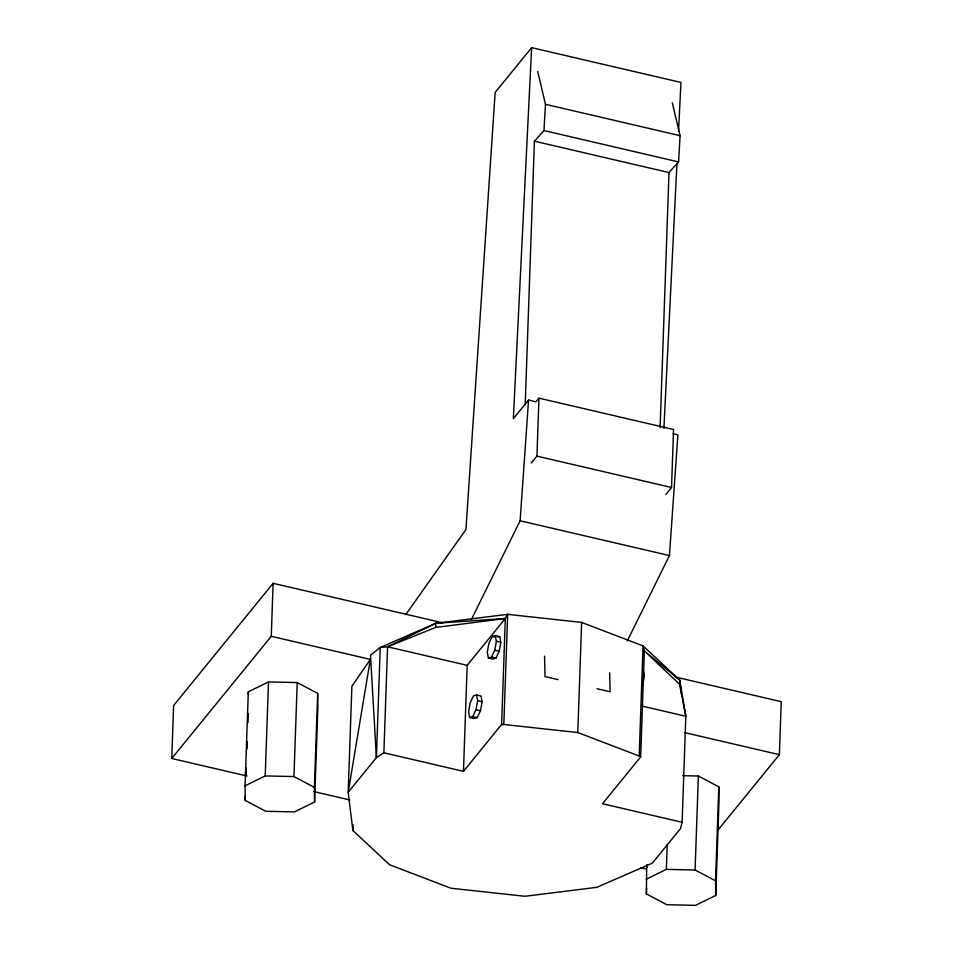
<?xml version="1.0" encoding="UTF-8"?>
<svg xmlns="http://www.w3.org/2000/svg" width="953" height="953" viewBox="0 0 953 953"><rect width="100%" height="100%" fill="white"/><g stroke="black" fill="none" stroke-linecap="round" stroke-linejoin="round"><path stroke-width="1.43" d="M247.03 776.016L171.754 758.481L173.613 705.482L273.118 583.307L442.49 622.762M245.04 785.82L248.328 691.818L268.496 681.931L297.217 682.574L317.671 693.379L317.861 708.019L314.573 802.009L294.406 811.908L265.684 811.265L245.231 800.449L245.04 785.82L265.22 775.921L293.941 776.564L314.383 787.369L314.573 802.009M245.231 800.449L245.386 796.053M246.112 775.492L246.362 768.142M247.03 749.046L247.292 741.708M247.959 722.612L248.256 713.809M265.22 775.921L268.496 681.931M171.754 758.481L271.271 636.306L273.118 583.307M293.941 776.564L297.217 682.574M314.383 787.369L317.671 693.379M352.884 830.504L348.19 792.277L376.399 757.635L370.503 655.247L380.247 647.492L435.795 623.298L507.663 614.34L581.628 622.404L643.037 645.884L679.727 680.12L685.826 716.275L682.122 822.272L680.585 828.491L652.364 863.132L596.816 887.326L524.948 896.285L450.983 888.232L389.574 864.752L352.884 830.504L353.086 824.619M383.868 752.799L463.468 771.334L501.612 724.506L505.316 618.509L435.652 627.443L387.573 646.789L380.247 647.492L376.399 757.635L383.868 752.799L387.573 646.789L435.795 623.298L505.316 618.509L507.663 614.34L503.827 724.483L577.792 732.547L639.201 756.015L640.678 756.896L602.534 803.724L682.122 822.272M435.652 627.443L435.795 623.298M463.468 771.334L467.173 665.337L505.316 618.509M525.186 405.12L534.407 141.175L543.984 130.561L545.473 104.318L537.73 71.57M531.309 463.027L536.932 456.13L538.957 398.151L673.557 429.517L671.531 487.483L665.921 494.381M577.792 732.547L581.628 622.404M639.201 756.015L643.037 645.884L644.371 650.899L640.678 756.896M660.107 427.587L669.006 172.541L678.584 161.927L680.085 135.671L672.33 102.924M682.574 775.659L698.37 776.016L718.812 786.821L719.003 801.461L715.727 895.451L695.547 905.35L666.826 904.707L646.384 893.902L646.706 864.574M646.384 893.902L646.587 888.017M647.301 867.456L647.409 864.526M646.194 879.262L666.361 869.362L667.231 844.394M679.584 684.266L679.727 680.12L644.371 650.899L679.584 684.266L685.826 716.275L642.405 706.161M715.727 895.451L715.536 880.822L695.082 870.006L698.37 776.016M715.536 880.822L718.812 786.821M717.43 830.742L779.387 754.669L781.246 701.67L675.57 677.059M678.536 131.419L680.954 82.434L531.631 47.65L513.345 418.724L528.558 400.046L535.908 401.821L538.957 398.151M663.907 428.266L676.928 164.071M471.413 619.474L520.124 520.779L528.558 400.046M627.312 640.916L669.435 555.563L677.881 434.83L672.973 433.734M370.348 659.393L348.19 792.277L351.883 686.279L370.348 659.393L271.271 636.306M469.65 717.466L472.748 716.561L476.059 709.604L477.644 700.658L476.571 694.963L473.474 695.869L470.163 702.826L468.59 711.772L469.65 717.466L474.117 718.502L477.215 717.609L480.515 710.64L482.099 701.694L481.027 696L476.571 694.963M488.377 658.023L491.474 657.117L494.786 650.16L496.358 641.214L495.298 635.52L492.201 636.413L488.889 643.382L487.305 652.328L488.377 658.023L492.832 659.059L495.929 658.154L499.241 651.197L500.825 642.251L499.753 636.556L495.298 635.52M642.763 684.623L644.347 675.677L643.275 669.995M405.823 614.554L465.934 529.511L495.167 92.429L531.631 47.65M497.68 637.152L499.753 636.556M501.612 724.506L503.827 724.483M666.361 869.362L695.082 870.006M545.473 104.318L680.085 135.671M543.984 130.561L678.584 161.927M534.407 141.175L669.006 172.541M536.932 456.13L671.531 487.483M520.124 520.779L669.435 555.563M492.201 636.413L494.428 636.938M496.358 641.214L500.825 642.251M494.786 650.16L499.241 651.197M491.474 657.117L495.929 658.154M558.041 679.62L545.033 676.594L544.556 656.176M597.09 688.721L610.111 691.747L609.67 672.794M387.573 646.789L467.173 665.337M684.623 732.595L779.387 754.669M477.644 700.658L482.099 701.694M476.059 709.604L480.515 710.64M472.748 716.561L477.215 717.609M313.632 791.526L349.822 799.96M640.785 867.742L646.587 869.088M679.727 680.12L680.633 687.47M680.99 690.413L681.359 693.355M248.328 691.818L248.364 694.749"/></g></svg>
